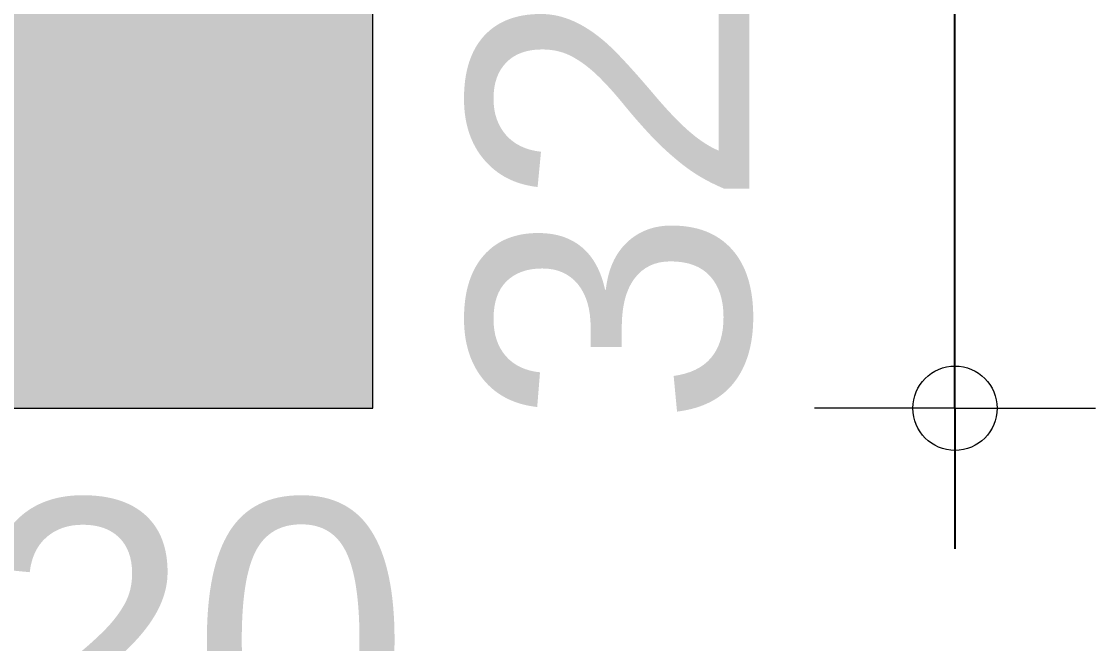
# Model space of a CAD drawing. Header units: millimetres. Extents: x 0 to 59350, y 0 to 29700.
# Drawn here: x 18621.7 to 18908.3, y 7425.3 to 7591.4 of the extents above; entities that cross this region are included whole.
import ezdxf

# ---------------------------------------------------------------- set-up
doc = ezdxf.new("R2010")
doc.units = ezdxf.units.MM
doc.linetypes.add('PUNKT2_S9', pattern=[1, 0, -1])
doc.layers.add('Standard', color=7, linetype='Continuous', lineweight=25)
doc.styles.add('ARIAL', font='arial.ttf')

msp = doc.modelspace()

# ---------------------------------------------------------------- hatches: boundary and pattern name
at = {"layer": 'Standard', "linetype": 'PUNKT2_S9', "lineweight": 18}
h = msp.add_hatch(color=59, dxfattribs=at)
h.paths.add_polyline_path([(18665.49, 11333.12), (18665.49, 14538.12), (18615.49, 14488.12), (18615.49, 11333.12)])
h.paths.add_polyline_path([(18665.49, 7538.12), (18665.49, 8193.12), (18615.49, 8193.12), (18615.49, 7588.12)])
h.paths.add_polyline_path([(18615.49, 10778.12), (18615.49, 8748.12), (18665.49, 8748.12), (18665.49, 10778.12)])
for points in [[(18715.49, 7488.12), (18715.49, 7648.12), (18665.49, 7648.12), (18665.49, 7488.12)], [(18555.49, 7488.12), (18665.49, 7488.12), (18665.49, 7538.12), (18555.49, 7538.12)]]:
    msp.add_hatch(color=59, dxfattribs=at).paths.add_polyline_path(points)
h = msp.add_hatch(color=59, dxfattribs=at)
h.paths.add_polyline_path([(17100.49, 7538.12), (17658.49, 7538.12), (17658.49, 7588.12), (17100.49, 7588.12)])
h.paths.add_polyline_path([(18665.49, 7538.12), (18615.49, 7588.12), (18175.49, 7588.12), (18175.49, 7538.12)])

# ---------------------------------------------------------------- linework, layer by layer
at = {"layer": 'Standard', "color": 36, "linetype": 'Continuous', "lineweight": 18}
for p, q in [((18715.49, 7488.12), (18715.49, 7648.12)), ((18555.49, 7488.12), (18665.49, 7488.12)), ((18665.49, 7488.12), (18715.49, 7488.12))]:
    msp.add_line(p, q, dxfattribs=at)
at = {"layer": 'Standard', "color": 7, "linetype": 'Continuous', "lineweight": -3}
for q in [(18870.83, 7648.12), (18870.83, 7450.62)]:
    msp.add_line((18870.83, 7488.12), q, dxfattribs=at)
at = {"layer": 'Standard', "color": 7, "linetype": 'Continuous', "lineweight": 18}
for q in [(18833.33, 7488.12), (18908.33, 7488.12)]:
    msp.add_line((18870.83, 7488.12), q, dxfattribs=at)
msp.add_circle((18870.83, 7488.12), 11.25, dxfattribs=at)

# ---------------------------------------------------------------- texts
at = {"layer": 'Standard', "color": 7, "linetype": 'Continuous', "lineweight": 18, "insert": (18817, 7483.22), "char_height": 75, "width": 213.862, "attachment_point": 7, "rotation": 90, "style": 'ARIAL'}
msp.add_mtext('\\W1.00;320', dxfattribs=at)
at = {"layer": 'Standard', "color": 7, "linetype": 'Continuous', "lineweight": 18, "insert": (18550.59, 7387.71), "char_height": 75, "width": 213.862, "attachment_point": 7, "style": 'ARIAL'}
msp.add_mtext('\\W1.00;320', dxfattribs=at)

doc.saveas('drawing.dxf')
